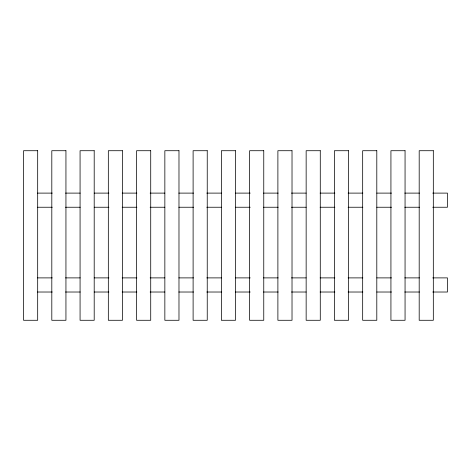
<?xml version="1.0" encoding="UTF-8"?>
<svg xmlns="http://www.w3.org/2000/svg" width="471" height="471" viewBox="0 0 471 471"><rect width="100%" height="100%" fill="white"/><g stroke="black" fill="none" stroke-linecap="round" stroke-linejoin="round"><path stroke-width="0.71" d="M37.533 193.11L52.252 193.11M65.498 193.11L80.217 193.11M94.2 193.11L108.919 193.11M122.166 193.11L136.884 193.11M150.131 193.11L164.85 193.11M178.833 193.11L193.552 193.11M206.798 193.11L221.517 193.11M235.5 193.11L250.219 193.11M263.466 193.11L278.184 193.11M291.431 193.11L306.15 193.11M320.133 193.11L334.852 193.11M348.098 193.11L362.817 193.11M376.8 193.11L391.519 193.11M404.766 193.11L419.484 193.11M432.731 193.11L447.45 193.11L447.45 207.24L432.731 207.24M37.533 207.24L52.252 207.24M65.498 207.24L80.217 207.24M94.2 207.24L108.919 207.24M122.166 207.24L136.884 207.24M150.131 207.24L164.85 207.24M178.833 207.24L193.552 207.24M206.798 207.24L221.517 207.24M235.5 207.24L250.219 207.24M263.466 207.24L278.184 207.24M291.431 207.24L306.15 207.24M320.133 207.24L334.852 207.24M348.098 207.24L362.817 207.24M376.8 207.24L391.519 207.24M404.766 207.24L419.484 207.24M37.533 277.89L52.252 277.89M65.498 277.89L80.217 277.89M94.2 277.89L108.919 277.89M122.166 277.89L136.884 277.89M150.131 277.89L164.85 277.89M178.833 277.89L193.552 277.89M206.798 277.89L221.517 277.89M235.5 277.89L250.219 277.89M263.466 277.89L278.184 277.89M291.431 277.89L306.15 277.89M320.133 277.89L334.852 277.89M348.098 277.89L362.817 277.89M376.8 277.89L391.519 277.89M404.766 277.89L419.484 277.89M432.731 277.89L447.45 277.89L447.45 292.02L432.731 292.02M37.533 292.02L52.252 292.02M65.498 292.02L80.217 292.02M94.2 292.02L108.919 292.02M122.166 292.02L136.884 292.02M150.131 292.02L164.85 292.02M178.833 292.02L193.552 292.02M206.798 292.02L221.517 292.02M235.5 292.02L250.219 292.02M263.466 292.02L278.184 292.02M291.431 292.02L306.15 292.02M320.133 292.02L334.852 292.02M348.098 292.02L362.817 292.02M376.8 292.02L391.519 292.02M404.766 292.02L419.484 292.02M37.68 150.72L23.55 150.72L23.55 320.28L37.68 320.28L37.68 150.72M65.94 150.72L51.81 150.72L51.81 320.28L65.94 320.28L65.94 150.72M94.2 150.72L80.07 150.72L80.07 320.28L94.2 320.28L94.2 150.72M122.46 150.72L108.33 150.72L108.33 320.28L122.46 320.28L122.46 150.72M150.72 150.72L136.59 150.72L136.59 320.28L150.72 320.28L150.72 150.72M178.98 150.72L164.85 150.72L164.85 320.28L178.98 320.28L178.98 150.72M207.24 150.72L193.11 150.72L193.11 320.28L207.24 320.28L207.24 150.72M235.5 150.72L221.37 150.72L221.37 320.28L235.5 320.28L235.5 150.72M263.76 150.72L249.63 150.72L249.63 320.28L263.76 320.28L263.76 150.72M292.02 150.72L277.89 150.72L277.89 320.28L292.02 320.28L292.02 150.72M320.28 150.72L306.15 150.72L306.15 320.28L320.28 320.28L320.28 150.72M348.54 150.72L334.41 150.72L334.41 320.28L348.54 320.28L348.54 150.72M376.8 150.72L362.67 150.72L362.67 320.28L376.8 320.28L376.8 150.72M405.06 150.72L390.93 150.72L390.93 320.28L405.06 320.28L405.06 150.72M433.32 150.72L419.19 150.72L419.19 320.28L433.32 320.28L433.32 150.72"/></g></svg>
